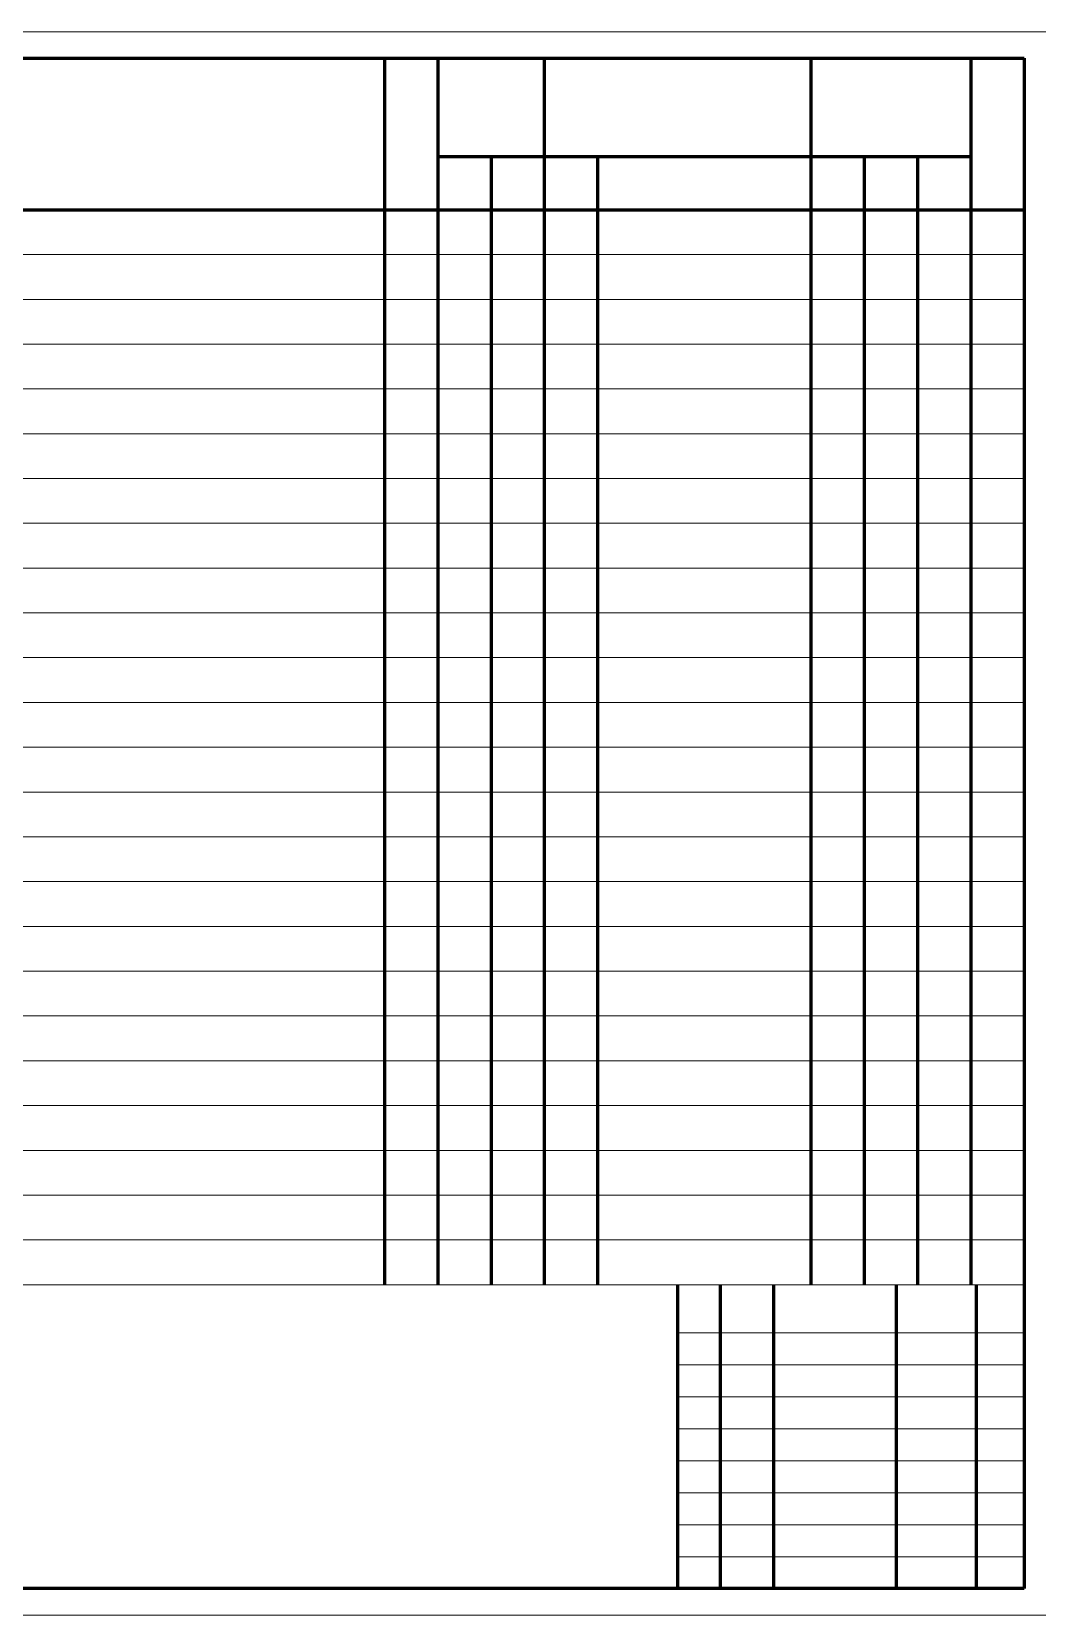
# Model space of a CAD drawing. Header units: millimetres. Extents: x 0 to 1220, y 0 to 297.
# Drawn here: x 418.8 to 607.5, y 0 to 297 of the extents above; entities that cross this region are included whole.
import ezdxf

# ---------------------------------------------------------------- set-up
doc = ezdxf.new("R2010")
doc.units = ezdxf.units.MM
doc.linetypes.add('K5LT_BASIC', pattern=[0])
doc.linetypes.add('K5LT_THIN', pattern=[0])

msp = doc.modelspace()

# ---------------------------------------------------------------- linework, layer by layer
at = {"color": 7, "linetype": 'K5LT_THIN', "lineweight": 18}
for p, q in [((-0.02, 297), (609.98, 297)), ((414.98, 255.2), (604.98, 255.2)), ((414.98, 246.8), (604.98, 246.8)), ((414.98, 238.4), (604.98, 238.4)), ((414.98, 230), (604.98, 230)), ((414.98, 221.6), (604.98, 221.6)), ((414.98, 213.2), (604.98, 213.2)), ((414.98, 204.8), (604.98, 204.8)), ((414.98, 196.4), (604.98, 196.4)), ((414.98, 188), (604.98, 188)), ((414.98, 179.6), (604.98, 179.6)), ((414.98, 171.2), (604.98, 171.2)), ((414.98, 162.8), (604.98, 162.8)), ((414.98, 154.4), (604.98, 154.4)), ((414.98, 146), (604.98, 146)), ((414.98, 137.6), (604.98, 137.6)), ((414.98, 129.2), (604.98, 129.2)), ((414.98, 120.8), (604.98, 120.8)), ((414.98, 112.4), (604.98, 112.4)), ((414.98, 104), (604.98, 104)), ((414.98, 95.6), (604.98, 95.6)), ((414.98, 87.2), (604.98, 87.2)), ((414.98, 78.8), (604.98, 78.8)), ((414.98, 70.4), (604.98, 70.4)), ((414.98, 62), (604.98, 62)), ((539.98, 53), (604.98, 53)), ((539.98, 47), (604.98, 47)), ((539.98, 41), (604.98, 41)), ((539.98, 35), (604.98, 35)), ((539.98, 29), (604.98, 29)), ((539.98, 23), (604.98, 23)), ((539.98, 17), (604.98, 17)), ((539.98, 11), (604.98, 11)), ((609.98, 0), (-0.02, 0))]:
    msp.add_line(p, q, dxfattribs=at)
at = {"color": 5, "linetype": 'K5LT_BASIC', "lineweight": 60, "true_color": 0x0000ff}
for p, q in [((19.98, 292), (604.98, 292)), ((484.98, 292), (484.98, 62)), ((494.98, 292), (494.98, 62)), ((514.98, 292), (514.98, 62)), ((564.98, 292), (564.98, 62)), ((594.98, 292), (594.98, 62)), ((604.98, 292), (604.98, 5)), ((494.98, 273.6), (594.98, 273.6)), ((504.98, 273.6), (504.98, 62)), ((524.98, 273.6), (524.98, 62)), ((574.98, 273.6), (574.98, 62)), ((584.98, 273.6), (584.98, 62)), ((414.98, 263.6), (604.98, 263.6)), ((539.98, 62), (539.98, 5)), ((547.98, 62), (547.98, 5)), ((557.98, 62), (557.98, 5)), ((580.98, 62), (580.98, 5)), ((595.98, 62), (595.98, 5)), ((604.98, 5), (19.98, 5))]:
    msp.add_line(p, q, dxfattribs=at)

doc.saveas('drawing.dxf')
